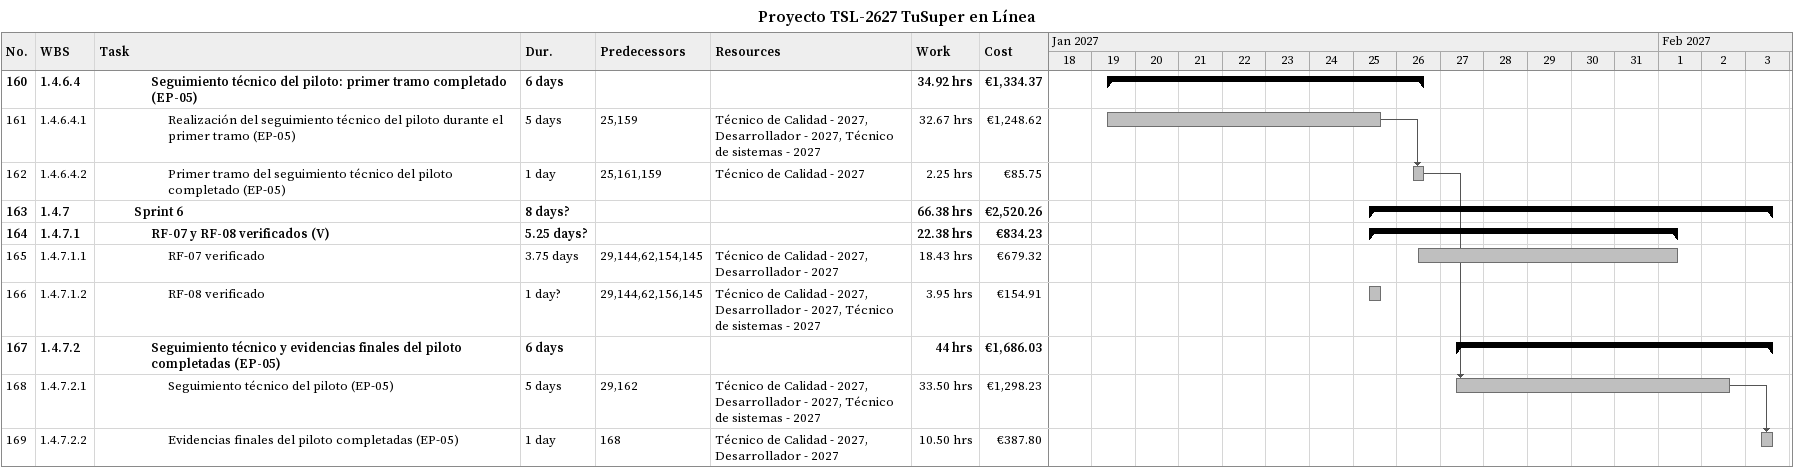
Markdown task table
Proyecto TSL-2627 TuSuper en Línea

| ID | WBS | Task | Duration | Start | Finish | Predecessors | Resources | Work (h) | Cost (€) |
|---|---|---|---|---|---|---|---|---|---|
| 160 | 1.4.6.4 | **Seguimiento técnico del piloto: primer tramo completado (EP-05)** | 6d | 2027-01-19 | 2027-01-26 |  |  | 34.92 | 1334.37 |
| 161 | 1.4.6.4.1 | Realización del seguimiento técnico del piloto durante el primer tramo (EP-05) | 5d | 2027-01-19 | 2027-01-25 | 25, 159 | Técnico de Calidad - 2027, Desarrollador - 2027, Técnico de sistemas - 2027 | 32.67 | 1248.62 |
| 162 | 1.4.6.4.2 | Primer tramo del seguimiento técnico del piloto completado (EP-05) | 1d | 2027-01-26 | 2027-01-26 | 25, 161, 159 | Técnico de Calidad - 2027 | 2.25 | 85.75 |
| 163 | 1.4.7 | **Sprint 6** | 8d? | 2027-01-25 | 2027-02-03 |  |  | 66.38 | 2520.26 |
| 164 | 1.4.7.1 | **RF-07 y RF-08 verificados (V)** | 5.25d? | 2027-01-25 | 2027-02-01 |  |  | 22.38 | 834.23 |
| 165 | 1.4.7.1.1 | RF-07 verificado | 3.75d | 2027-01-26 | 2027-02-01 | 29, 144, 62, 154, 145 | Técnico de Calidad - 2027, Desarrollador - 2027 | 18.43 | 679.32 |
| 166 | 1.4.7.1.2 | RF-08 verificado | 1d? | 2027-01-25 | 2027-01-25 | 29, 144, 62, 156, 145 | Técnico de Calidad - 2027, Desarrollador - 2027, Técnico de sistemas - 2027 | 3.95 | 154.91 |
| 167 | 1.4.7.2 | **Seguimiento técnico y evidencias finales del piloto completadas (EP-05)** | 6d | 2027-01-27 | 2027-02-03 |  |  | 44 | 1686.03 |
| 168 | 1.4.7.2.1 | Seguimiento técnico del piloto (EP-05) | 5d | 2027-01-27 | 2027-02-02 | 29, 162 | Técnico de Calidad - 2027, Desarrollador - 2027, Técnico de sistemas - 2027 | 33.50 | 1298.23 |
| 169 | 1.4.7.2.2 | Evidencias finales del piloto completadas (EP-05) | 1d | 2027-02-03 | 2027-02-03 | 168 | Técnico de Calidad - 2027, Desarrollador - 2027 | 10.50 | 387.80 |
